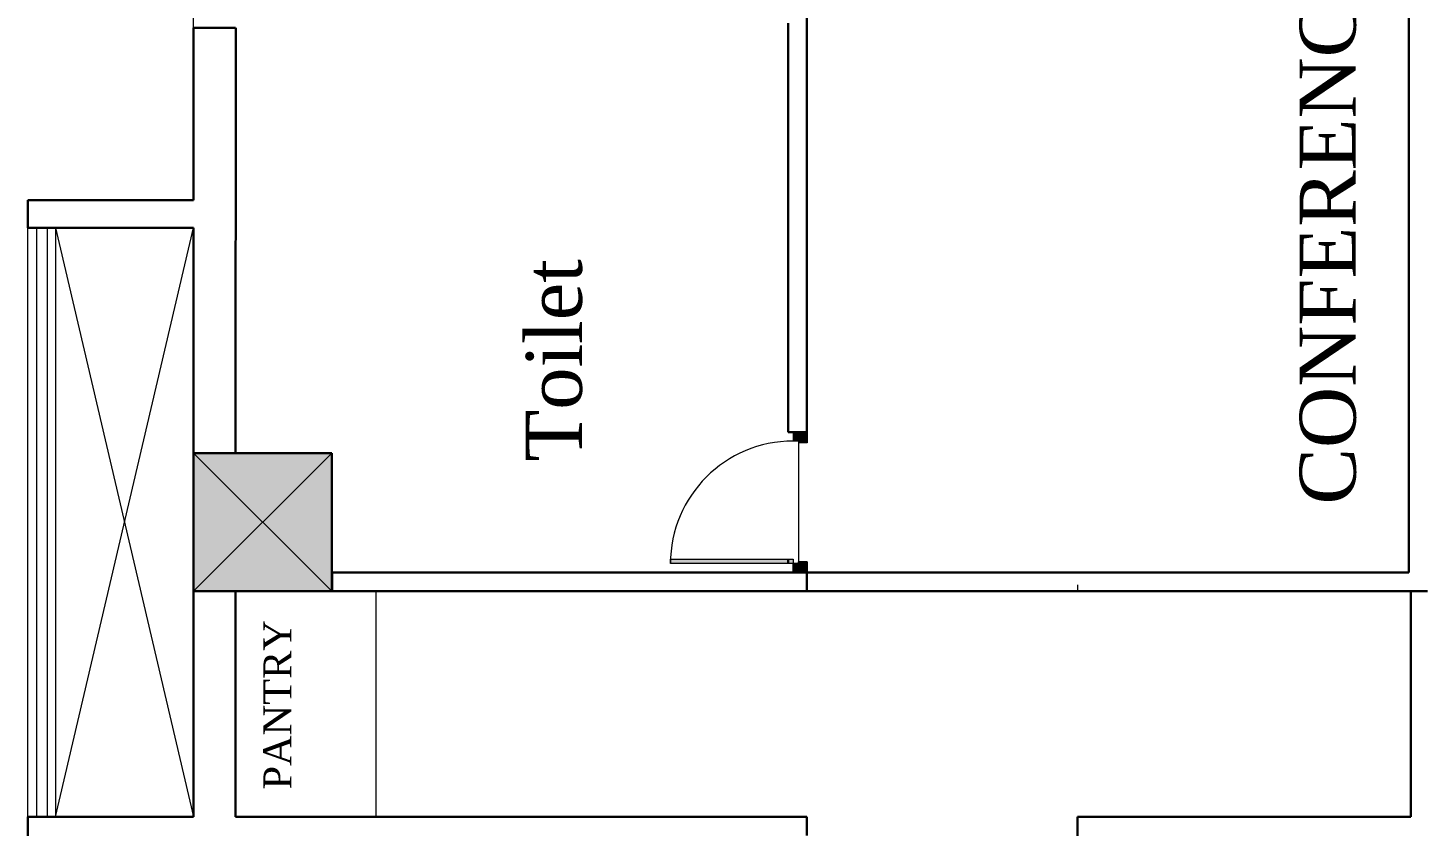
# Model space of a CAD drawing. Header units: inches. Extents: x 327481 to 195042051, y -335014 to 44773228.
# Drawn here: x 360969.7 to 361267.3, y -328377.1 to -328206.2 of the extents above; entities that cross this region are included whole.
import ezdxf

# ---------------------------------------------------------------- set-up
doc = ezdxf.new("R2010")
doc.units = ezdxf.units.IN
doc.header["$MEASUREMENT"] = 0
doc.linetypes.add('ACAD_ISO10W100', pattern=[18, 12, -3, 0, -3])
for name, color, linetype in [('AREA', 132, 'Continuous'), ('center', 146, 'Continuous'), ('FURNITURE1', 36, 'Continuous')]:
    doc.layers.add(name, color=color, linetype=linetype)
for name, color, linetype, lineweight in [('column 1', 146, 'Continuous', 30), ('DOOR', 47, 'Continuous', 9), ('ele1', 1, 'Continuous', 13), ('furniture', 251, 'Continuous', 13), ('GLASS', 140, 'Continuous', 5), ('ser.duct', 131, 'Continuous', 5), ('TEXT', 7, 'Continuous', 0), ('WALL', 12, 'Continuous', 30)]:
    doc.layers.add(name, color=color, linetype=linetype, lineweight=lineweight)
doc.styles.get("Standard").update_dxf_attribs({"font": 'times.ttf', "height": 12})

# ---------------------------------------------------------------- blocks, each defined once
blk = doc.blocks.new('COLUMN1')
at = {"layer": 'column 1'}
h = blk.add_hatch(color=256, dxfattribs=at)
h.paths.add_polyline_path([(1, 1), (0, 1), (0.5, 0.5)])
h.paths.add_polyline_path([(1, 1), (0.5, 0.5), (1, 0)])
h.paths.add_polyline_path([(0.5, 0.5), (0, 0), (1, 0)])
h.paths.add_polyline_path([(0.5, 0.5), (0, 1), (0, 0)])
at = {"layer": 'column 1', "lineweight": 0, "ltscale": 0.3}
for p, q in [((0, 1), (1, 0)), ((0, 0), (1, 1))]:
    blk.add_line(p, q, dxfattribs=at)
at = {"layer": 'column 1', "ltscale": 0.3}
for p, q in [((1, 1), (0, 1)), ((0, 1), (0, 0)), ((1, 0), (1, 1)), ((0, 0), (1, 0))]:
    blk.add_line(p, q, dxfattribs=at)
blk = doc.blocks.new('RTU')
at = {"layer": 'DOOR'}
for points in [[(2799510.7, -182811.3), (2799510.7, -182874.3), (2799550.7, -182874.3), (2799550.7, -182886.3), (2799610.7, -182886.3), (2799610.7, -182811.3)], [(2798637.3, -183716.3, 0.009156), (2798636.7, -183748.3), (2799510.7, -183748.3), (2799510.7, -183716.3)], [(2799610.7, -183811.3), (2799610.7, -183736.3), (2799550.7, -183736.3), (2799550.7, -183748.3), (2799510.7, -183748.3), (2799510.7, -183811.3)]]:
    blk.add_hatch(color=256, dxfattribs=at).paths.add_polyline_path(points)
at = {"layer": 'DOOR', "ltscale": 300}
for p, q in [((2799510.7, -182811.3), (2799510.7, -182874.3)), ((2799610.7, -182811.3), (2799510.7, -182811.3)), ((2799550.7, -182874.3), (2799510.7, -182874.3)), ((2799550.7, -182874.3), (2799550.7, -182886.3)), ((2799610.7, -182811.3), (2799610.7, -182886.3)), ((2799610.7, -182886.3), (2799550.7, -182886.3)), ((2799550.7, -182886.3), (2799550.7, -183736.3)), ((2798636.7, -183748.3), (2798636.7, -183716.3)), ((2798636.7, -183716.3), (2799510.7, -183716.3)), ((2799510.7, -183748.3), (2798636.7, -183748.3)), ((2799510.7, -183716.3), (2799510.7, -183748.3)), ((2799510.7, -183811.3), (2799510.7, -183748.3)), ((2799550.7, -183748.3), (2799510.7, -183748.3)), ((2799610.7, -183736.3), (2799550.7, -183736.3)), ((2799550.7, -183748.3), (2799550.7, -183736.3)), ((2799610.7, -183811.3), (2799610.7, -183736.3)), ((2799610.7, -183811.3), (2799510.7, -183811.3))]:
    blk.add_line(p, q, dxfattribs=at)
blk.add_arc((2799510.7, -183748.3), 874, 90, 180, dxfattribs=at)

msp = doc.modelspace()

# ---------------------------------------------------------------- linework, layer by layer
at = {"layer": 'AREA', "lineweight": 0}
msp.add_line((361194.151, -328325.424), (361194.151, -328326.785), dxfattribs=at)
at = {"layer": 'ele1', "ltscale": 0.3}
msp.add_lwpolyline([(360969.713, -328375.067), (360969.713, -328249.014), (360975.625, -328249.014), (360975.625, -328375.067)], close=True, dxfattribs=at)
at = {"layer": 'furniture'}
msp.add_line((361005.156, -328206.241), (361005.156, -328082.241), dxfattribs=at)
at = {"layer": 'FURNITURE1', "lineweight": 0}
for p, q in [((361014.156, -328326.784), (361044.156, -328326.784)), ((361014.156, -328375.067), (361014.156, -328326.784)), ((361044.156, -328326.784), (361044.156, -328375.067)), ((361044.156, -328375.067), (361014.156, -328375.067))]:
    msp.add_line(p, q, dxfattribs=at)
at = {"layer": 'GLASS', "ltscale": 0.3}
for p, q in [((360971.61, -328375.067), (360971.61, -328249.014)), ((360973.913, -328375.067), (360973.913, -328249.014))]:
    msp.add_line(p, q, dxfattribs=at)
at = {"layer": 'ser.duct', "linetype": 'ACAD_ISO10W100', "ltscale": 400}
for p, q in [((360975.625, -328375.067), (361005.164, -328249.014)), ((360975.625, -328249.014), (361005.164, -328375.067))]:
    msp.add_line(p, q, dxfattribs=at)
at = {"layer": 'WALL'}
for p, q in [((361265.05, -328322.785), (361265.05, -328011.067)), ((361136.332, -328295.035), (361136.332, -328201.238)), ((361005.156, -328206.241), (361005.156, -328243.106)), ((361014.156, -328206.241), (361005.156, -328206.241)), ((361014.216, -328206.241), (361014.156, -328297.241)), ((361132.332, -328292.785), (361132.332, -328205.238)), ((361005.156, -328243.106), (360969.716, -328243.106)), ((360969.716, -328243.106), (360969.716, -328249.014)), ((361005.164, -328249.014), (360969.716, -328249.014)), ((361005.164, -328297.241), (361005.164, -328249.014)), ((361136.349, -328292.785), (361132.332, -328292.785)), ((361014.156, -328297.241), (361005.164, -328297.241)), ((361132.332, -328320.895), (361132.332, -328319.935)), ((361265.05, -328322.785), (361034.805, -328322.785)), ((361034.805, -328326.785), (361034.805, -328322.785)), ((361136.332, -328326.785), (361136.332, -328320.535)), ((361005.164, -328375.067), (361005.164, -328326.784)), ((361014.156, -328326.784), (361005.164, -328326.784)), ((361014.156, -328326.784), (361005.164, -328326.784)), ((361014.156, -328326.784), (361014.156, -328375.067)), ((361269.05, -328326.785), (361034.805, -328326.785)), ((361136.332, -328326.785), (361132.332, -328326.785)), ((361265.45, -328326.785), (361265.45, -328375.067)), ((360969.716, -328375.067), (360969.716, -328380.975)), ((361005.164, -328375.067), (360969.716, -328375.067)), ((361132.332, -328375.067), (361014.156, -328375.067)), ((361132.332, -328375.065), (361132.332, -328375.067)), ((361136.328, -328375.067), (361132.332, -328375.065)), ((361136.328, -328375.067), (361136.328, -328379.067)), ((361194.151, -328375.067), (361194.151, -328832.321)), ((361194.151, -328375.067), (361265.45, -328375.067))]:
    msp.add_line(p, q, dxfattribs=at)

# ---------------------------------------------------------------- block references
at = {"layer": 'center', "xscale": 29.5434782608645, "yscale": 29.5434782608645, "zscale": 39.3913043478359, "rotation": 90}
msp.add_blockref('COLUMN1', (361034.707, -328326.784), dxfattribs=at)
at = {"layer": 'DOOR', "xscale": 0.02999999997700797, "yscale": 0.02999999997700797, "zscale": 0.02999999997700797}
msp.add_blockref('RTU', (277148.028, -322808.446), dxfattribs=at)

# ---------------------------------------------------------------- texts
at = {"layer": 'TEXT', "color": 0, "insert": (361221.669, -328342.65), "char_height": 12, "width": 240.02389, "attachment_point": 1, "rotation": 90}
msp.add_mtext('\\P{\\W7.59351; }CONFERENCE ROOM', dxfattribs=at)
at = {"layer": 'TEXT', "linetype": 'ByBlock', "lineweight": 30, "attachment_point": 2, "rotation": 90}
for s, insert, char_height, width in [('Toilet', (361076.193, -328277.393), 12, 64.18895), ('PANTRY', (361020.085, -328351.098), 6, 78.45303)]:
    msp.add_mtext(s, dxfattribs=dict(at, insert=insert, char_height=char_height, width=width))

doc.saveas('drawing.dxf')
